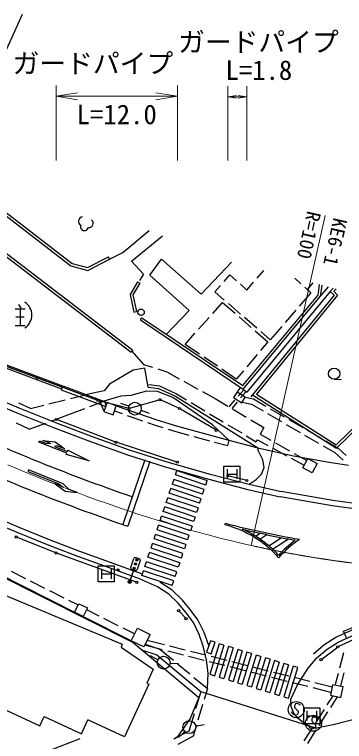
# Model space of a CAD drawing. Units: millimetres, scale not verified. Extents: x 40000 to 680000, y 20000 to 380000.
# Drawn here: x 185644 to 216464, y 238126 to 306116 of the extents above; entities that cross this region are included whole.
import ezdxf
from ezdxf.enums import TextEntityAlignment as Align

# ---------------------------------------------------------------- set-up
doc = ezdxf.new("R2010")
doc.units = ezdxf.units.MM
doc.header["$LTSCALE"] = 1000
doc.linetypes.add('CHAIN', pattern=[18.5, 12, -1.5, 3.5, -1.5])
for name, color, linetype, lineweight in [('M-BGD', 7, 'Continuous', 25), ('M-BMK', 2, 'CHAIN', 13), ('M-BMK-OTRS', 5, 'Continuous', 25), ('M-STR-HTXT', 7, 'Continuous', 13), ('M-STR-STRC', 7, 'Continuous', 25)]:
    doc.layers.add(name, color=color, linetype=linetype, lineweight=lineweight)
doc.styles.add('ＭＳ ゴシック', font='')
doc.styles.get('ＭＳ ゴシック').set_extended_font_data('MS Gothic')

# ---------------------------------------------------------------- blocks, each defined once
blk = doc.blocks.new('open_arrow')
at = {"color": 0, "linetype": 'Continuous', "lineweight": -2}
blk.add_lwpolyline([(7.5, 1.25), (0, 0), (7.5, -1.25)], dxfattribs=at)

msp = doc.modelspace()

# ---------------------------------------------------------------- linework, layer by layer
at = {"layer": 'M-BGD'}
for p, q in [((183215, 288538), (190901, 282616)), ((183366, 288738), (191014, 282844)), ((181434, 286405), (196683, 274735)), ((181282, 286206), (196531, 274536)), ((195758, 283860), (198224, 285914)), ((196563, 283050), (199451, 285424)), ((194526, 283238), (195758, 283860)), ((191014, 282844), (192454, 282454)), ((192454, 282454), (194412, 283461)), ((192482, 282188), (194526, 283238)), ((194526, 283238), (194412, 283461)), ((196563, 283050), (197694, 281836)), ((198273, 281743), (199382, 283221)), ((199382, 283221), (203074, 279956)), ((205899, 282949), (205373, 282402)), ((190901, 282616), (192482, 282188)), ((203074, 279956), (205373, 282402)), ((208309, 281452), (208936, 282178)), ((197694, 281836), (197332, 281249)), ((198273, 281743), (201967, 278445)), ((205223, 281154), (205759, 281759)), ((205759, 281759), (206370, 281220)), ((197144, 281116), (196438, 279942)), ((197358, 280987), (196702, 279897)), ((197144, 281116), (197358, 280987)), ((206745, 280889), (207356, 280349)), ((207356, 280349), (207982, 281074)), ((211816, 281446), (212386, 280937)), ((213501, 281018), (212981, 280405)), ((214096, 280866), (213965, 279843)), ((214340, 280804), (214204, 279739)), ((204355, 280175), (204891, 280780)), ((205241, 279407), (204355, 280175)), ((215145, 280217), (207337, 270806)), ((212759, 280604), (213328, 280095)), ((214204, 279739), (214977, 280642)), ((215410, 280532), (215145, 280217)), ((215145, 280217), (215492, 279865)), ((215679, 280464), (215483, 280231)), ((215483, 280231), (215828, 279881)), ((196438, 279942), (196783, 278289)), ((196702, 279897), (197027, 278340)), ((206960, 271412), (213965, 279843)), ((207008, 271079), (214204, 279739)), ((215492, 279865), (207716, 270365)), ((215828, 279881), (208246, 270618)), ((213328, 280095), (212245, 278840)), ((186025, 278990), (186225, 278654)), ((204165, 278166), (205084, 279196)), ((205084, 279196), (206251, 278170)), ((206753, 278097), (205619, 279079)), ((185692, 278584), (186631, 278584)), ((185692, 278584), (186624, 278584)), ((186154, 278584), (186154, 277039)), ((196783, 278289), (197027, 278340)), ((201967, 278445), (199848, 276207)), ((211919, 278461), (210939, 277326)), ((185759, 277845), (186557, 277845)), ((197409, 277550), (197548, 277757)), ((197409, 277550), (207008, 271079)), ((197548, 277757), (206960, 271412)), ((202833, 276674), (203832, 277793)), ((206626, 277840), (207753, 276849)), ((208264, 276787), (207131, 277770)), ((185689, 277039), (186620, 277039)), ((210612, 276947), (209529, 275692)), ((201580, 275270), (202500, 276301)), ((208128, 276519), (209295, 275493)), ((209529, 275692), (208642, 276460)), ((209295, 275493), (208633, 274707)), ((196531, 274536), (196683, 274735)), ((202938, 274344), (201580, 275270)), ((182111, 274381), (190127, 271382)), ((196605, 274633), (197704, 273388)), ((204590, 273216), (203351, 274062)), ((208311, 274324), (207345, 273177)), ((197704, 273388), (198546, 273121)), ((196727, 272867), (194521, 271532)), ((197823, 273051), (196727, 272867)), ((198129, 271255), (197823, 273051)), ((199022, 272970), (199864, 272703)), ((199864, 272703), (201028, 272057)), ((206362, 272008), (205003, 272935)), ((207023, 272794), (206362, 272008)), ((215500, 272000), (216200, 271996)), ((190127, 271382), (189991, 271020)), ((190149, 271388), (194301, 269833)), ((194521, 271532), (194009, 270909)), ((198188, 271517), (199175, 271390)), ((199175, 271390), (200788, 270636)), ((201466, 271815), (202777, 271087)), ((182647, 270777), (186047, 269327)), ((194009, 270909), (192385, 270580)), ((197972, 270889), (196502, 270497)), ((198992, 270846), (197972, 270889)), ((198129, 271255), (199104, 271147)), ((200446, 270311), (198992, 270846)), ((199104, 271147), (200670, 270415)), ((200788, 270636), (201722, 270074)), ((203214, 270844), (204379, 270199)), ((206710, 271240), (206114, 270297)), ((207201, 270322), (206436, 270806)), ((206541, 270412), (207073, 271025)), ((206541, 270412), (207073, 271025)), ((207267, 270864), (206767, 270256)), ((207267, 270864), (206767, 270256)), ((207008, 271079), (207337, 270806)), ((207008, 271079), (207337, 270806)), ((208246, 270618), (215703, 265871)), ((188855, 269691), (190378, 270074)), ((190863, 270196), (192385, 270580)), ((192690, 269454), (193988, 269943)), ((194003, 268998), (193539, 270118)), ((195569, 270432), (193988, 269943)), ((194197, 269575), (194039, 269957)), ((196502, 270497), (195569, 270432)), ((204128, 267752), (200446, 270311)), ((200670, 270415), (208359, 265604)), ((204379, 270199), (205576, 269484)), ((205682, 269421), (206213, 270034)), ((205682, 269421), (206213, 270034)), ((206114, 270297), (206879, 269813)), ((206879, 269813), (207201, 270322)), ((207200, 270321), (207966, 270164)), ((207874, 270558), (215736, 265554)), ((207966, 270164), (209105, 269501)), ((186047, 269327), (189457, 267947)), ((187120, 269253), (186051, 269778)), ((187120, 269253), (188371, 269569)), ((190612, 268673), (192222, 269278)), ((194300, 269829), (193996, 268977)), ((195150, 269526), (194300, 269829)), ((194846, 268674), (195150, 269526)), ((196328, 269475), (195574, 269739)), ((202150, 269816), (203435, 269043)), ((206450, 269869), (205950, 269261)), ((206450, 269869), (205950, 269261)), ((206903, 269851), (207778, 269671)), ((207778, 269671), (208857, 269044)), ((209538, 269249), (210834, 268495)), ((215703, 265871), (219622, 269723)), ((215736, 265554), (219797, 269545)), ((189049, 268085), (190612, 268673)), ((193996, 268977), (194846, 268674)), ((194978, 269038), (195697, 268786)), ((196169, 268621), (197585, 268125)), ((197466, 269098), (198219, 268834)), ((203864, 268785), (205149, 268012)), ((206006, 269228), (207294, 268460)), ((209289, 268792), (210586, 268038)), ((187018, 267321), (185819, 267909)), ((187018, 267321), (188581, 267909)), ((189457, 267947), (192900, 266646)), ((198057, 267960), (198776, 267708)), ((207724, 268203), (208921, 267489)), ((211267, 268244), (212563, 267490)), ((198776, 267708), (199503, 267487)), ((199981, 267341), (200708, 267120)), ((205676, 266297), (204128, 267752)), ((205578, 267754), (206863, 266981)), ((208921, 267489), (208582, 266861)), ((211018, 267787), (212315, 267033)), ((212995, 267238), (214292, 266484)), ((192900, 266646), (196367, 265401)), ((200708, 267120), (201918, 266788)), ((202400, 266656), (203846, 266259)), ((207292, 266724), (208226, 266162)), ((208582, 266861), (209580, 266300)), ((212747, 266781), (214044, 266027)), ((204329, 266127), (205538, 265795)), ((205676, 266297), (205538, 265795)), ((208226, 266162), (208327, 266353)), ((208327, 266353), (209305, 265816)), ((210015, 266055), (211323, 265319)), ((214724, 266233), (215864, 265570)), ((196367, 265401), (199869, 264277)), ((208359, 265604), (208360, 265392)), ((208848, 264459), (208360, 265392)), ((209743, 265576), (211058, 264854)), ((214476, 265776), (215555, 265148)), ((215864, 265570), (216614, 264888)), ((211496, 264614), (212699, 263954)), ((211758, 265074), (212940, 264410)), ((212568, 263706), (213029, 264579)), ((213029, 264579), (213911, 264113)), ((215555, 265148), (216348, 264428)), ((199869, 264277), (203918, 263131)), ((208958, 263754), (208848, 264459)), ((213911, 264113), (213450, 263240)), ((203918, 263131), (207554, 262194)), ((208705, 263116), (208958, 263754)), ((213450, 263240), (212568, 263706)), ((207554, 262194), (208227, 262638)), ((208227, 262638), (208705, 263116)), ((207554, 262194), (210562, 261499)), ((215388, 260655), (210562, 261499)), ((218429, 260246), (215388, 260655)), ((185879, 257674), (183067, 258867)), ((188707, 256530), (185879, 257674)), ((191568, 255436), (188707, 256530)), ((194435, 254388), (191568, 255436)), ((196517, 254387), (196794, 255243)), ((196794, 255243), (196872, 255323)), ((196872, 255323), (196983, 255340)), ((196983, 255340), (197268, 255247)), ((197365, 255059), (197088, 254202)), ((197268, 255247), (197348, 255169)), ((197348, 255169), (197365, 255059)), ((197312, 253345), (194435, 254388)), ((196534, 254276), (196517, 254387)), ((183459, 254079), (196739, 247383)), ((185328, 254042), (186668, 253367)), ((196757, 254152), (196449, 253200)), ((196614, 254198), (196534, 254276)), ((196899, 254106), (196614, 254198)), ((197010, 254122), (196899, 254106)), ((197088, 254202), (197010, 254122)), ((187114, 253143), (188454, 252468)), ((198990, 252576), (197312, 253345)), ((188901, 252243), (190241, 251569)), ((200058, 251893), (198990, 252576)), ((184269, 251995), (195711, 247227)), ((200962, 251018), (200058, 251893)), ((190687, 251344), (191578, 250895)), ((191253, 250206), (191648, 251014)), ((191648, 251014), (192459, 250617)), ((201679, 250142), (200962, 251018)), ((192459, 250617), (192064, 249809)), ((192380, 250458), (193515, 249887)), ((193961, 249662), (195301, 248988)), ((202350, 249244), (201679, 250142)), ((202905, 248136), (202350, 249244)), ((195748, 248763), (196883, 248192)), ((196552, 247553), (197138, 248715)), ((197138, 248715), (198310, 248123)), ((215893, 247428), (217577, 248179)), ((216387, 248453), (217315, 248828)), ((216650, 247804), (216387, 248453)), ((197724, 246962), (196552, 247553)), ((198310, 248123), (197724, 246962)), ((199645, 247167), (198033, 247575)), ((203298, 246959), (202905, 248136)), ((195711, 247227), (195614, 246952)), ((195614, 246952), (198586, 244890)), ((196739, 247383), (202868, 242248)), ((199476, 246694), (197803, 247118)), ((197855, 247221), (199229, 246768)), ((201583, 246676), (200129, 247044)), ((203567, 245744), (203298, 246959)), ((214837, 246767), (215893, 247428)), ((197582, 246680), (198932, 246234)), ((199039, 245772), (198331, 246145)), ((199229, 246768), (200483, 245720)), ((201415, 246203), (199961, 246571)), ((203522, 246184), (202068, 246553)), ((213890, 245936), (214837, 246767)), ((216388, 246426), (216009, 244974)), ((200169, 245461), (200968, 245418)), ((203354, 245711), (201900, 246080)), ((203720, 244510), (203567, 245744)), ((205293, 245220), (203839, 245589)), ((205461, 245693), (204007, 246062)), ((207399, 245202), (205945, 245570)), ((213073, 244991), (213890, 245936)), ((198586, 244890), (197995, 243578)), ((200866, 245399), (202017, 244437)), ((207231, 244729), (205777, 245097)), ((209338, 244711), (207884, 245079)), ((212063, 243434), (213073, 244991)), ((202401, 244117), (203655, 243069)), ((203655, 243069), (203720, 244510)), ((209170, 244238), (207716, 244606)), ((211109, 243746), (209655, 244115)), ((211277, 244220), (209823, 244588)), ((213216, 243728), (211762, 244097)), ((215883, 244491), (215608, 243440)), ((216414, 244545), (216093, 243316)), ((198193, 243484), (195919, 238556)), ((197995, 243578), (198193, 243484)), ((211468, 242087), (212063, 243434)), ((213047, 243255), (211593, 243624)), ((215312, 243197), (213700, 243605)), ((215362, 243430), (215152, 242458)), ((216329, 243221), (215362, 243430)), ((203034, 242806), (202552, 241188)), ((203655, 243069), (203350, 242047)), ((215206, 242708), (213532, 243132)), ((216119, 242249), (216329, 243221)), ((202868, 242248), (202047, 240288)), ((211478, 241404), (211468, 242087)), ((214855, 241548), (215400, 242405)), ((215152, 242458), (216119, 242249)), ((215178, 241310), (215816, 242314)), ((183855, 241522), (188010, 239590)), ((203207, 241568), (202779, 240130)), ((211736, 240780), (211478, 241404)), ((202409, 240709), (201927, 239092)), ((212153, 240268), (211736, 240780)), ((213782, 239860), (214587, 241126)), ((214105, 239622), (214909, 240888)), ((188010, 239590), (188417, 240467)), ((188417, 240467), (191883, 238850)), ((191883, 238850), (192494, 240159)), ((195919, 238556), (192494, 240159)), ((202047, 240288), (200830, 238541)), ((212650, 239863), (212153, 240268)), ((202636, 239651), (202331, 238629)), ((202560, 239566), (203349, 239698)), ((213211, 239539), (212650, 239863)), ((212709, 238173), (213514, 239439)), ((213850, 239373), (213211, 239539)), ((201927, 239092), (200540, 238338)), ((201539, 239047), (200968, 238487)), ((213032, 237934), (213836, 239200)), ((191735, 238370), (184715, 235663)), ((200830, 238541), (200516, 238351)), ((202331, 238629), (200883, 237841))]:
    msp.add_line(p, q, dxfattribs=at)
for centre, radius in [((197462, 278268), 300), ((215503, 272525), 525), ((196887, 269255), 600), ((197064, 255103), 100), ((197064, 255103), 50), ((196818, 254342), 100), ((196818, 254342), 50), ((196941, 254723), 100), ((196941, 254723), 50), ((195318, 254182), 75), ((196403, 253057), 150), ((196403, 253057), 100), ((196403, 253057), 50), ((199570, 245493), 600), ((201968, 239468), 600)]:
    msp.add_circle(centre, radius, dxfattribs=at)
for centre, radius, start, end in [((192036, 286774), 419, 96.16669, 240.00012), ((192573, 286607), 419, 265.43652, 49.26996), ((192176, 286278), 374, 159.24691, 346.18973), ((185811, 278012), 1445, 303.85503, 56.14497)]:
    msp.add_arc(centre, radius, start, end, dxfattribs=at)
at = {"layer": 'M-BMK'}
for p, q in [((185004, 264005), (185926, 263617)), ((185926, 263617), (186849, 263234)), ((186849, 263234), (187775, 262856)), ((187775, 262856), (188703, 262483)), ((188703, 262483), (189633, 262116)), ((189633, 262116), (190565, 261754)), ((190565, 261754), (191500, 261398)), ((191500, 261398), (192437, 261049)), ((192437, 261049), (193376, 260705)), ((193376, 260705), (194318, 260369)), ((194318, 260369), (195262, 260038)), ((195262, 260038), (196208, 259715)), ((196208, 259715), (197157, 259399)), ((197157, 259399), (198108, 259091)), ((198108, 259091), (199062, 258790)), ((199062, 258790), (200018, 258497)), ((200018, 258497), (200976, 258211)), ((200976, 258211), (201937, 257934)), ((201937, 257934), (202900, 257666)), ((202900, 257666), (203866, 257406)), ((203866, 257406), (204834, 257155)), ((204834, 257155), (205804, 256913)), ((205804, 256913), (206777, 256680)), ((206777, 256680), (207751, 256457))]:
    msp.add_line(p, q, dxfattribs=at)
msp.add_arc((229572, 354048), 100000, 257.39636, 273.54649, dxfattribs=at)
at = {"layer": 'M-BMK-OTRS'}
for p, q in [((181990, 274106), (190021, 271101)), ((189991, 271020), (194160, 269458)), ((195150, 269529), (198927, 268205)), ((198927, 268205), (200852, 267620)), ((200852, 267620), (205676, 266297)), ((205676, 266297), (208359, 265604)), ((208359, 265604), (211720, 264852)), ((211720, 264852), (215049, 264240)), ((215049, 264240), (216846, 263982)), ((181867, 254945), (191241, 250225)), ((192064, 249809), (191253, 250206)), ((192056, 249815), (196559, 247548)), ((198932, 246234), (203034, 242806)), ((231518, 243942), (215405, 239676)), ((203034, 242806), (213850, 239373)), ((215405, 239676), (213850, 239373))]:
    msp.add_line(p, q, dxfattribs=at)
at = {"layer": 'M-STR-HTXT'}
for p, q in [((189526, 292459), (189526, 299470)), ((200854, 292459), (200854, 299470)), ((205570, 292459), (205570, 299416)), ((207342, 292459), (207342, 299416)), ((189526, 298470), (200854, 298470)), ((205570, 298416), (207342, 298416)), ((214653, 287324), (207751, 256457))]:
    msp.add_line(p, q, dxfattribs=at)
at = {"layer": 'M-STR-STRC'}
for p, q in [((186344, 306116), (172673, 275949)), ((187677, 272159), (182268, 274167)), ((193320, 270063), (187911, 272072)), ((182444, 270320), (185860, 268864)), ((196231, 269299), (193558, 269989)), ((199108, 270053), (196473, 269302)), ((200931, 269319), (199342, 270036)), ((185860, 268864), (189280, 267479)), ((204376, 267295), (201152, 269204)), ((195009, 266156), (189643, 268194)), ((189280, 267479), (192731, 266175)), ((187910, 266109), (187937, 266179)), ((190522, 265100), (187910, 266109)), ((187937, 266179), (187964, 266249)), ((187964, 266249), (188529, 266030)), ((188298, 266280), (189432, 266164)), ((189044, 265992), (188298, 266280)), ((188529, 266030), (189044, 265992)), ((189432, 266164), (190350, 265488)), ((192731, 266175), (196206, 264928)), ((200735, 264292), (195245, 266073)), ((189604, 265776), (189375, 265704)), ((189375, 265704), (190576, 265240)), ((190350, 265488), (189604, 265776)), ((190576, 265240), (190630, 265380)), ((190630, 265380), (192602, 264377)), ((190468, 264960), (190522, 265100)), ((192602, 264377), (190468, 264960)), ((196206, 264928), (199724, 263799)), ((197807, 264456), (195769, 258412)), ((198280, 264296), (196242, 258253)), ((205202, 263882), (206702, 263882)), ((205202, 262382), (205202, 263882)), ((206702, 263882), (206702, 262382)), ((186923, 263447), (186895, 263377)), ((186895, 263377), (189784, 262237)), ((186950, 263517), (186923, 263447)), ((190193, 262237), (186950, 263517)), ((199724, 263799), (203793, 262647)), ((200666, 263055), (200808, 263482)), ((200808, 263482), (203642, 262540)), ((205502, 263582), (205502, 262682)), ((205502, 263132), (206402, 263132)), ((206402, 263582), (206402, 262682)), ((200524, 262627), (200382, 262200)), ((203358, 261685), (200524, 262627)), ((203500, 262113), (200666, 263055)), ((203500, 262113), (203642, 262540)), ((203793, 262647), (207442, 261707)), ((207221, 262566), (205691, 262946)), ((189445, 262210), (190358, 261527)), ((190189, 261916), (189445, 262210)), ((189784, 262237), (190189, 261916)), ((190747, 261695), (190193, 262237)), ((200098, 261345), (200240, 261772)), ((203074, 260830), (200240, 261772)), ((203216, 261258), (200382, 262200)), ((206702, 262382), (205202, 262382)), ((190358, 261527), (191491, 261402)), ((191491, 261402), (190747, 261695)), ((202932, 260403), (200098, 261345)), ((203216, 261258), (203358, 261685)), ((207442, 261707), (210450, 261012)), ((199813, 260490), (199956, 260917)), ((202648, 259548), (199813, 260490)), ((202790, 259975), (199956, 260917)), ((202932, 260403), (203074, 260830)), ((215311, 260161), (210476, 261007)), ((199529, 259635), (199671, 260062)), ((202506, 259120), (199671, 260062)), ((202790, 259975), (202648, 259548)), ((218362, 259750), (215311, 260161)), ((186074, 258134), (183271, 259324)), ((199245, 258780), (199387, 259207)), ((202222, 258266), (199387, 259207)), ((202364, 258693), (199529, 259635)), ((202506, 259120), (202364, 258693)), ((202080, 257838), (199245, 258780)), ((205322, 258530), (205283, 258385)), ((188895, 256994), (186074, 258134)), ((198961, 257925), (199103, 258352)), ((201796, 256983), (198961, 257925)), ((201938, 257411), (199103, 258352)), ((202222, 258266), (202080, 257838)), ((189422, 255798), (185918, 257198)), ((198677, 257070), (198819, 257497)), ((201512, 256128), (198677, 257070)), ((201654, 256556), (198819, 257497)), ((201938, 257411), (201796, 256983)), ((208160, 257326), (208586, 257605)), ((208571, 257057), (209205, 257472)), ((209410, 256411), (210598, 257189)), ((209757, 256100), (211233, 257066)), ((191747, 255903), (188895, 256994)), ((198393, 256215), (198535, 256642)), ((201370, 255701), (198535, 256642)), ((201654, 256556), (201512, 256128)), ((196947, 253055), (189655, 255709)), ((194607, 254857), (191747, 255903)), ((198109, 255360), (198251, 255788)), ((201086, 254846), (198251, 255788)), ((201228, 255273), (198393, 256215)), ((201228, 255273), (201370, 255701)), ((200944, 254418), (198109, 255360)), ((193460, 254545), (194960, 254545)), ((193460, 253045), (193460, 254545)), ((197501, 253808), (194607, 254857)), ((194960, 254545), (194960, 253045)), ((197825, 254505), (197967, 254933)), ((200659, 253563), (197825, 254505)), ((200802, 253991), (197967, 254933)), ((201086, 254846), (200944, 254418)), ((193760, 254245), (193760, 253345)), ((193760, 253795), (194660, 253795)), ((194660, 254245), (194660, 253345)), ((197541, 253650), (197683, 254078)), ((200375, 252708), (197541, 253650)), ((200517, 253136), (197683, 254078)), ((200659, 253563), (200802, 253991)), ((194960, 253045), (193460, 253045)), ((200370, 252287), (199230, 253016)), ((200375, 252708), (200517, 253136)), ((201330, 251357), (200370, 252287)), ((202066, 250459), (201330, 251357)), ((201580, 249708), (201063, 250269)), ((202777, 249508), (202066, 250459)), ((203367, 248328), (202777, 249508)), ((203780, 247093), (203367, 248328)), ((215658, 247870), (217411, 248652)), ((203954, 247553), (203588, 246466)), ((204389, 247407), (203954, 247553)), ((214537, 247169), (215658, 247870)), ((215950, 247025), (217517, 247746)), ((204769, 247263), (203897, 244406)), ((204023, 246319), (204389, 247407)), ((205200, 247132), (204329, 244275)), ((205631, 247001), (204760, 244143)), ((205200, 247132), (204769, 247263)), ((206062, 246869), (205191, 244012)), ((206062, 246869), (205631, 247001)), ((213560, 246312), (214537, 247169)), ((214377, 245856), (215738, 246897)), ((203588, 246466), (204023, 246319)), ((206493, 246738), (205622, 243880)), ((206924, 246606), (206053, 243749)), ((207355, 246475), (206484, 243617)), ((206924, 246606), (206493, 246738)), ((207786, 246343), (206915, 243486)), ((208217, 246212), (207346, 243354)), ((207786, 246343), (207355, 246475)), ((208649, 246081), (208217, 246212)), ((208649, 246081), (207777, 243223)), ((209080, 245949), (208208, 243092)), ((209511, 245818), (208639, 242960)), ((209942, 245686), (209070, 242829)), ((209511, 245818), (209080, 245949)), ((210373, 245555), (209501, 242697)), ((210373, 245555), (209942, 245686)), ((210804, 245423), (209932, 242566)), ((211235, 245292), (210363, 242434)), ((211666, 245160), (210795, 242303)), ((211235, 245292), (210804, 245423)), ((211226, 242171), (212097, 245029)), ((212097, 245029), (211666, 245160)), ((203897, 244406), (204329, 244275)), ((204760, 244143), (205191, 244012)), ((205622, 243880), (206053, 243749)), ((206484, 243617), (206915, 243486)), ((207346, 243354), (207777, 243223)), ((208208, 243092), (208639, 242960)), ((209070, 242829), (209501, 242697)), ((209932, 242566), (210363, 242434)), ((210795, 242303), (211226, 242171)), ((211880, 241633), (211796, 241471)), ((211796, 241471), (211807, 241309)), ((212079, 241663), (211880, 241633)), ((212193, 241626), (212079, 241663)), ((212298, 241561), (212193, 241626)), ((212337, 241485), (212298, 241561)), ((211546, 240795), (211517, 240899)), ((211690, 240654), (211546, 240795)), ((211807, 241309), (212133, 240952)), ((212144, 240791), (212060, 240629)), ((212133, 240952), (212144, 240791)), ((212658, 241287), (214158, 241287)), ((212658, 239787), (212658, 241287)), ((212958, 240987), (212958, 240087)), ((213858, 240987), (213858, 240087)), ((214158, 241287), (214158, 239787)), ((211890, 240589), (211690, 240654)), ((212060, 240629), (211890, 240589)), ((212958, 240537), (213858, 240537)), ((213493, 240360), (213409, 240198)), ((213409, 240198), (213420, 240037)), ((213420, 240037), (213746, 239680)), ((213692, 240391), (213493, 240360)), ((213806, 240354), (213692, 240391)), ((213911, 240288), (213806, 240354)), ((213949, 240213), (213911, 240288)), ((214158, 239787), (212658, 239787)), ((213159, 239522), (213129, 239627)), ((213303, 239381), (213159, 239522)), ((213502, 239317), (213303, 239381)), ((213673, 239356), (213502, 239317)), ((213757, 239518), (213673, 239356)), ((213746, 239680), (213757, 239518))]:
    msp.add_line(p, q, dxfattribs=at)
for centre, radius in [((187794, 272115), 100), ((193437, 270020), 100), ((199229, 270088), 100), ((196352, 269268), 100), ((201045, 269268), 100), ((189526, 268238), 100), ((204484, 267232), 100), ((195126, 266112), 100), ((200854, 264253), 100), ((205570, 262976), 100), ((207342, 262536), 100), ((185802, 257244), 100), ((189538, 255752), 100), ((197064, 253012), 100), ((200978, 250361), 100), ((201665, 249616), 100), ((215837, 246973), 100), ((214277, 245780), 100), ((211961, 241102), 750), ((213574, 239830), 750)]:
    msp.add_circle(centre, radius, dxfattribs=at)
for centre, radius, start, end in [((255376, 431286), 180112, 244.65581, 250.96982), ((255376, 431287), 182863, 244.66176, 250.97574), ((232888, 367601), 115326, 251.22406, 251.4726), ((202853, 248762), 9925, 41.23967, 75.8163), ((229572, 354048), 98550, 255.7549, 259.87807), ((229572, 354048), 98700, 256.72524, 259.67017), ((202853, 248762), 10075, 42.21162, 66.26717), ((217835, 248825), 9925, 124.226, 139.24458), ((217835, 248825), 10075, 126.27666, 138.27263)]:
    msp.add_arc(centre, radius, start, end, dxfattribs=at)

# ---------------------------------------------------------------- block references
at = {"layer": 'M-STR-HTXT'}
for p, xscale, yscale in [((189526, 298470), 267, 267), ((205570, 298416), 107, 107)]:
    msp.add_blockref('open_arrow', p, dxfattribs=dict(at, xscale=xscale, yscale=yscale))
at = {"layer": 'M-STR-HTXT', "rotation": 180}
for p, xscale, yscale in [((200854, 298470), 267, 267), ((207342, 298416), 107, 107)]:
    msp.add_blockref('open_arrow', p, dxfattribs=dict(at, xscale=xscale, yscale=yscale))

# ---------------------------------------------------------------- texts
at = {"layer": 'M-STR-HTXT', "style": 'ＭＳ ゴシック'}
for p in [(208428, 303552), (192963, 301546)]:
    msp.add_text('ガードパイプ', height=1833, dxfattribs=at).set_placement(p, align=Align.MIDDLE_CENTER)
for s, p in [('L=1.8', (208469, 299452)), ('L=12.0', (195190, 295310))]:
    msp.add_text(s, height=1833, dxfattribs=at).set_placement(p, align=Align.BOTTOM_CENTER)
msp.add_text('R=100', height=1320, rotation=257.493, dxfattribs=at).set_placement((214283, 287529), align=Align.TOP_LEFT)
msp.add_text('KE6-1', height=1320, rotation=257.493, dxfattribs=at).set_placement((215066, 287268), align=Align.BOTTOM_LEFT)

doc.saveas('drawing.dxf')
